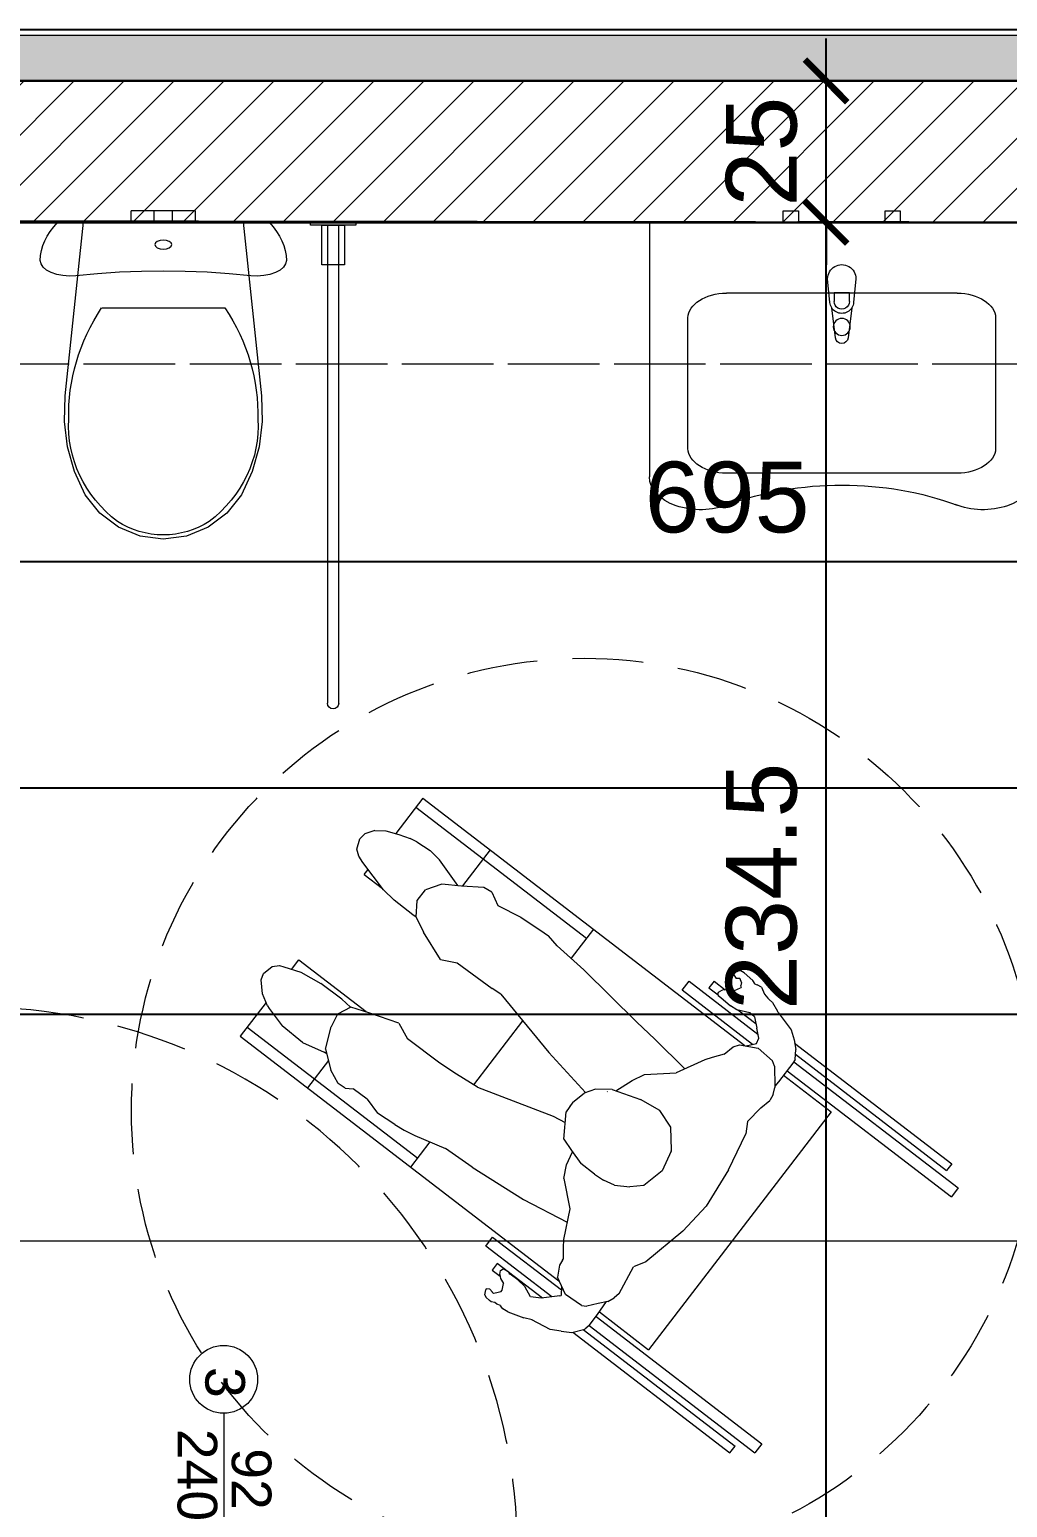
# Model space of a CAD drawing. Header units: centimetres. Extents: x 86156 to 91557, y -55119 to -48172.
# Drawn here: x 88542.9 to 88715.8, y -52309.5 to -52048.3 of the extents above; entities that cross this region are included whole.
import ezdxf

# ---------------------------------------------------------------- set-up
doc = ezdxf.new("R2010")
doc.units = ezdxf.units.CM
doc.header["$LTSCALE"] = 50
doc.header["$MEASUREMENT"] = 0
for name, pattern in [('AXES', [2, 1.25, -0.25, 0.25, -0.25]), ('CACHE', [0.375, 0.25, -0.125]), ('CACHE2', [4.7625, 3.175, -1.5875])]:
    doc.linetypes.add(name, pattern=pattern)
doc.layers.get('0').update_dxf_attribs({"color": 8})
for name, color, linetype in [('AXES', 10, 'AXES'), ('BORD', 5, 'Continuous'), ('COTE 50ème', 1, 'Continuous')]:
    doc.layers.add(name, color=color, linetype=linetype)
for name, color, linetype, lineweight in [('BANJO', 160, 'Continuous', 9), ('BETON CACHE', 4, 'CACHE', 5), ('BETON HACHURE', 253, 'Continuous', 13), ('door', 44, 'Continuous', 5), ('ISOLATION', 252, 'Continuous', 0), ('MACONNERIE COUPE', 7, 'Continuous', 30), ('MACONNERIE HACHURE', 253, 'Continuous', 13), ('WINDOWS', 21, 'Continuous', 5)]:
    doc.layers.add(name, color=color, linetype=linetype, lineweight=lineweight)
doc.layers.add('FMULT', color=150, linetype='Continuous', plot=False)
doc.styles.add('GENERATED_STYLE_1', font='arial.ttf')
doc.styles.add('RS_TXT_50', font='arial.ttf', dxfattribs={"height": 12.5})
doc.dimstyles.new('RS_50CM_LINEAIRE', dxfattribs={"dimscale": 5, "dimtxt": 12.5, "dimasz": 1.5, "dimexe": 1, "dimexo": 2.5, "dimgap": 1, "dimtad": 1, "dimdec": 1, "dimrnd": 0.5, "dimdsep": 46, "dimtxsty": 'RS_TXT_50', "dimblk1": 'ARCHTICK', "dimblk2": 'ARCHTICK', "dimsah": 1, "dimcen": 2.5, "dimdle": 1, "dimclrt": 4, "dimadec": 0, "dimazin": 2, "dimtfac": 1, "dimtdec": 1, "dimtix": 1, "dimtmove": 2, "dimatfit": 3, "dimfxl": 1, "dimtolj": 1, "dimtzin": 0, "dimarcsym": 0})

# ---------------------------------------------------------------- blocks, each defined once
blk = doc.blocks.new('A$Ccef6f35f')
at = {"layer": 'AXES', "lineweight": 5, "ltscale": 1.3}
blk.add_line((3195, -1220), (-1985, -1220), dxfattribs=at)
blk = doc.blocks.new('_ArchTick')
at = {"color": 0, "linetype": 'ByBlock', "const_width": 0.15}
blk.add_lwpolyline([(-0.5, -0.5), (0.5, 0.5)], dxfattribs=at)
blk = doc.blocks.new('*D1207')
at = {"layer": 'COTE 50ème', "color": 0, "lineweight": -2, "ltscale": 0.5, "transparency": 16777216}
for p, q in [((88318.75, -52049.87), (88318.75, -52147.37)), ((89013.75, -52049.87), (89013.75, -52147.37)), ((89018.75, -52142.37), (88313.75, -52142.37))]:
    blk.add_line(p, q, dxfattribs=at)
at = {"layer": 'Defpoints', "color": 0, "ltscale": 0.5, "transparency": 16777216}
for p in [(88318.75, -52037.37), (89013.75, -52037.37), (88318.75, -52142.37)]:
    blk.add_point(p, dxfattribs=at)
at = {"layer": 'COTE 50ème', "color": 0, "lineweight": -2, "ltscale": 0.5, "transparency": 16777216, "xscale": 7.5, "yscale": 7.5, "zscale": 7.5, "rotation": 180}
blk.add_blockref('_ArchTick', (88318.75, -52142.37), dxfattribs=at)
at = {"layer": 'COTE 50ème', "color": 0, "lineweight": -2, "ltscale": 0.5, "transparency": 16777216, "xscale": 7.5, "yscale": 7.5, "zscale": 7.5}
blk.add_blockref('_ArchTick', (89013.75, -52142.37), dxfattribs=at)
at = {"layer": 'COTE 50ème', "color": 4, "lineweight": 5, "ltscale": 0.5, "transparency": 16777216, "insert": (88666.25, -52130.99), "char_height": 12.5, "attachment_point": 5, "style": 'RS_TXT_50'}
blk.add_mtext('\\A1;695', dxfattribs=at)
blk = doc.blocks.new('*D1219')
at = {"layer": 'COTE 50ème', "color": 0, "lineweight": -2, "ltscale": 0.5, "transparency": 16777216}
for p, q in [((86948.75, -52049.87), (86948.75, -52187.37)), ((89148.75, -52049.87), (89148.75, -52187.37)), ((89153.75, -52182.37), (86943.75, -52182.37))]:
    blk.add_line(p, q, dxfattribs=at)
at = {"layer": 'Defpoints', "color": 0, "ltscale": 0.5, "transparency": 16777216}
for p in [(86948.75, -52037.37), (89148.75, -52037.37), (86948.75, -52182.37)]:
    blk.add_point(p, dxfattribs=at)
at = {"layer": 'COTE 50ème', "color": 0, "lineweight": -2, "ltscale": 0.5, "transparency": 16777216, "xscale": 7.5, "yscale": 7.5, "zscale": 7.5, "rotation": 180}
blk.add_blockref('_ArchTick', (86948.75, -52182.37), dxfattribs=at)
at = {"layer": 'COTE 50ème', "color": 0, "lineweight": -2, "ltscale": 0.5, "transparency": 16777216, "xscale": 7.5, "yscale": 7.5, "zscale": 7.5}
blk.add_blockref('_ArchTick', (89148.75, -52182.37), dxfattribs=at)
at = {"layer": 'COTE 50ème', "color": 4, "lineweight": 5, "ltscale": 0.5, "transparency": 16777216, "insert": (88048.75, -52170.99), "char_height": 12.5, "attachment_point": 5, "style": 'RS_TXT_50'}
blk.add_mtext('\\A1;2200', dxfattribs=at)
blk = doc.blocks.new('*D1221')
at = {"layer": 'COTE 50ème', "color": 0, "lineweight": -2, "ltscale": 0.5, "transparency": 16777216}
for p, q in [((86848.75, -51984.87), (86848.75, -52227.37)), ((89248.75, -51984.87), (89248.75, -52227.37)), ((89253.75, -52222.37), (86843.75, -52222.37))]:
    blk.add_line(p, q, dxfattribs=at)
at = {"layer": 'Defpoints', "color": 0, "ltscale": 0.5, "transparency": 16777216}
for p in [(86848.75, -51972.37), (89248.75, -51972.37), (86848.75, -52222.37)]:
    blk.add_point(p, dxfattribs=at)
at = {"layer": 'COTE 50ème', "color": 0, "lineweight": -2, "ltscale": 0.5, "transparency": 16777216, "xscale": 7.5, "yscale": 7.5, "zscale": 7.5, "rotation": 180}
blk.add_blockref('_ArchTick', (86848.75, -52222.37), dxfattribs=at)
at = {"layer": 'COTE 50ème', "color": 0, "lineweight": -2, "ltscale": 0.5, "transparency": 16777216, "xscale": 7.5, "yscale": 7.5, "zscale": 7.5}
blk.add_blockref('_ArchTick', (89248.75, -52222.37), dxfattribs=at)
at = {"layer": 'COTE 50ème', "color": 4, "lineweight": 5, "ltscale": 0.5, "transparency": 16777216, "insert": (88048.75, -52210.99), "char_height": 12.5, "attachment_point": 5, "style": 'RS_TXT_50'}
blk.add_mtext('\\A1;2400', dxfattribs=at)
blk = doc.blocks.new('*D1692')
at = {"layer": 'COTE 50ème', "color": 0, "lineweight": -2, "ltscale": 0.5, "transparency": 16777216}
for p, q in [((88683.74, -52322.03), (88683.74, -52077.35)), ((88698.38, -52082.35), (88678.74, -52082.35)), ((88689.29, -52317.03), (88678.74, -52317.03))]:
    blk.add_line(p, q, dxfattribs=at)
at = {"layer": 'Defpoints', "color": 0, "ltscale": 0.5, "transparency": 16777216}
for p in [(88683.74, -52082.35), (88710.88, -52082.35), (88701.79, -52317.03)]:
    blk.add_point(p, dxfattribs=at)
at = {"layer": 'COTE 50ème', "color": 0, "lineweight": -2, "ltscale": 0.5, "transparency": 16777216, "xscale": 7.5, "yscale": 7.5, "zscale": 7.5}
for p, rotation in [((88683.74, -52082.35), 90), ((88683.74, -52317.03), 270)]:
    blk.add_blockref('_ArchTick', p, dxfattribs=dict(at, rotation=rotation))
at = {"layer": 'COTE 50ème', "color": 4, "ltscale": 0.5, "transparency": 16777216, "insert": (88672.36, -52199.69), "char_height": 12.5, "attachment_point": 5, "rotation": 90, "style": 'RS_TXT_50'}
blk.add_mtext('\\A1;234.5', dxfattribs=at)
blk = doc.blocks.new('*D1693')
at = {"layer": 'COTE 50ème', "color": 0, "lineweight": -2, "ltscale": 0.5, "transparency": 16777216}
for p, q in [((88683.74, -52057.37), (88683.74, -52049.87)), ((88698.38, -52057.37), (88678.74, -52057.37)), ((88683.74, -52082.35), (88683.74, -52057.37)), ((88698.38, -52082.35), (88678.74, -52082.35)), ((88683.74, -52082.35), (88683.74, -52089.85))]:
    blk.add_line(p, q, dxfattribs=at)
at = {"layer": 'Defpoints', "color": 0, "ltscale": 0.5, "transparency": 16777216}
for p in [(88683.74, -52057.37), (88710.88, -52057.37), (88710.88, -52082.35)]:
    blk.add_point(p, dxfattribs=at)
at = {"layer": 'COTE 50ème', "color": 0, "lineweight": -2, "ltscale": 0.5, "transparency": 16777216, "xscale": 7.5, "yscale": 7.5, "zscale": 7.5}
for p, rotation in [((88683.74, -52057.37), 270), ((88683.74, -52082.35), 90)]:
    blk.add_blockref('_ArchTick', p, dxfattribs=dict(at, rotation=rotation))
at = {"layer": 'COTE 50ème', "color": 4, "ltscale": 0.5, "transparency": 16777216, "insert": (88672.36, -52069.86), "char_height": 12.5, "attachment_point": 5, "rotation": 90, "style": 'RS_TXT_50'}
blk.add_mtext('\\A1;25', dxfattribs=at)

msp = doc.modelspace()

# ---------------------------------------------------------------- hatches: boundary and pattern name
at = {"layer": 'BETON HACHURE', "ltscale": 0.5, "transparency": 33554559}
h = msp.add_hatch(color=256, dxfattribs=at)
h.dxf.hatch_style = 1
h.paths.add_polyline_path([(89857.95, -49968.55), (89601.54, -49712.14), (89017.58, -49863.16), (88999.75, -49863.16), (88314.75, -49713.17), (88293.27, -49713.16), (87031.8, -49846.89), (86857.57, -50021.45), (86757.23, -51272.48), (86839.4, -52045.38), (86669.47, -52571.17), (86746.67, -53900.72), (86983.5, -54130.12), (88279.55, -54131.55), (88279.55, -54261.56), (89504.55, -54261.56), (89504.55, -54401.56), (90492.95, -54401.56), (90492.95, -51921.06), (89857.95, -51772.6)])
h.paths.add_polyline_path([(89837.95, -51788.46), (90472.95, -51936.92), (90472.95, -54381.56), (89524.55, -54381.56), (89524.55, -54241.56), (88299.55, -54241.56), (88299.55, -54111.57), (86991.6, -54110.13), (86766.18, -53891.78), (86689.65, -52573.76), (86859.73, -52047.49), (86777.31, -51272.22), (86876.91, -50030.38), (87040.95, -49866.03), (88294.32, -49733.16), (88312.58, -49733.17), (88997.58, -49883.16), (89020.13, -49883.16), (89595.48, -49734.36), (89837.95, -49976.84)], flags=16)
at = {"layer": 'ISOLATION', "transparency": 33554687}
h = msp.add_hatch(dxfattribs=at)
h.set_pattern_fill('INSUL', color=256, scale=10, angle=45)
h.set_pattern_definition([(45, (-1058.7498, 6600.286), (-2.65165043, 2.65165043), []), (45, (-1059.6336, 6601.17), (-2.65165043, 2.65165043), [1.25, -1.25]), (45, (-1060.5175, 6602.0538), (-2.65165043, 2.65165043), [1.25, -1.25])])
h.paths.add_polyline_path([(89275, -52049.36), (88183.76, -52049.36), (88183.76, -52057.36), (89275, -52057.36)])
at = {"layer": 'MACONNERIE HACHURE'}
h = msp.add_hatch(dxfattribs=at)
h.set_pattern_fill('ANSI31', color=256, scale=50, style=0)
h.paths.add_polyline_path([(87758.76, -52955.37), (87778.76, -52955.37), (87778.76, -52947.37), (87758.76, -52947.37)])
h.paths.add_polyline_path([(88286.04, -52214.87), (88333.76, -52214.87), (88333.76, -52217.37), (88286.04, -52217.37)])
h.paths.add_polyline_path([(88508.76, -52214.87), (88511.26, -52214.87), (88511.26, -52217.37), (88508.76, -52217.37)], flags=17)
h.paths.add_polyline_path([(88732.51, -52214.87), (88735.01, -52214.87), (88735.01, -52217.37), (88732.51, -52217.37)], flags=17)
h.paths.add_polyline_path([(89529.77, -52445.36), (89529.77, -52457.35), (89443.76, -52457.37), (89443.76, -52445.36)])
h.paths.add_polyline_path([(89053.75, -52176.06), (89123.76, -52176.06), (89123.76, -52181.06), (89053.75, -52181.06)])
h.paths.add_polyline_path([(89053.75, -52241.87), (89123.76, -52241.87), (89123.76, -52246.87), (89053.75, -52246.87)])
h.paths.add_polyline_path([(89053.75, -52321.87), (89123.76, -52321.87), (89123.76, -52326.87), (89053.75, -52326.87)], flags=17)
h.paths.add_polyline_path([(88422.51, -52214.87), (88422.51, -52217.37), (88428.76, -52217.37), (88428.76, -52214.87), (88425.01, -52214.87), (88425.01, -52082.37), (88422.51, -52082.37)], flags=17)
h.paths.add_polyline_path([(88425.01, -52217.37), (88420.01, -52217.37), (88420.01, -52214.87), (88422.51, -52214.87), (88422.51, -52082.37), (88425.01, -52082.37)], flags=17)
h.paths.add_polyline_path([(88333.76, -52214.87), (88333.76, -52217.37), (88340.01, -52217.37), (88340.01, -52214.87), (88336.26, -52214.87), (88336.26, -52082.37), (88333.76, -52082.37)], flags=16)
h.paths.add_polyline_path([(88336.26, -52217.37), (88331.26, -52217.37), (88331.26, -52214.87), (88333.76, -52214.87), (88333.76, -52082.37), (88336.26, -52082.37)])
h.paths.add_polyline_path([(88821.26, -52214.87), (88821.26, -52217.37), (88815.01, -52217.37), (88815.01, -52214.87), (88818.76, -52214.87), (88818.76, -52082.37), (88821.26, -52082.37)], flags=17)
h.paths.add_polyline_path([(88818.76, -52217.37), (88823.76, -52217.37), (88823.76, -52214.87), (88821.26, -52214.87), (88821.26, -52082.37), (88818.76, -52082.37)], flags=17)
h.paths.add_polyline_path([(88910.01, -52214.87), (88910.01, -52217.37), (88903.76, -52217.37), (88903.76, -52214.87), (88907.51, -52214.87), (88907.51, -52082.37), (88910.01, -52082.37)], flags=17)
h.paths.add_polyline_path([(88998.76, -52214.87), (88998.76, -52217.37), (88992.51, -52217.37), (88992.51, -52214.87), (88996.26, -52214.87), (88996.26, -52082.37), (88998.76, -52082.37)], flags=17)
h.paths.add_polyline_path([(88907.51, -52217.37), (88912.51, -52217.37), (88912.51, -52214.87), (88910.01, -52214.87), (88910.01, -52082.37), (88907.51, -52082.37)], flags=17)
h.paths.add_polyline_path([(88017.09, -52412.37), (87993.76, -52412.37), (87993.76, -52392.37), (88017.09, -52392.37)])
h.paths.add_polyline_path([(88183.76, -52412.37), (88143.76, -52412.37), (88143.76, -52392.37), (88183.76, -52392.37)])
h.paths.add_polyline_path([(87802.09, -52412.37), (87778.76, -52412.37), (87778.76, -52392.37), (87802.09, -52392.37)])
h.paths.add_polyline_path([(87968.76, -52412.37), (87928.76, -52412.37), (87928.76, -52392.37), (87968.76, -52392.37)])
h.paths.add_polyline_path([(87758.76, -52562.37), (87778.76, -52562.37), (87778.76, -52412.37), (87758.76, -52412.37)])
h.paths.add_polyline_path([(87758.76, -52797.37), (87778.76, -52797.37), (87778.76, -52742.37), (87758.76, -52742.37)])
h.paths.add_polyline_path([(87758.76, -53222.37), (87778.76, -53222.37), (87778.76, -53135.37), (87758.76, -53135.37)])
h.paths.add_polyline_path([(87778.76, -53342.49), (88183.76, -53342.49), (88183.76, -53323.37), (87778.76, -53323.37)])
h.paths.add_polyline_path([(88183.76, -53323.37), (88203.76, -53323.37), (88203.76, -52847.37), (88183.76, -52847.37)])
h.paths.add_polyline_path([(88298.76, -52797.37), (88318.76, -52797.37), (88318.76, -52742.37), (88298.76, -52742.37)])
h.paths.add_polyline_path([(88203.76, -52412.37), (88203.76, -52439.04), (88261.26, -52439.04), (88261.26, -52404.04), (88203.76, -52404.04), (88203.76, -52394.04), (88271.26, -52394.04), (88271.26, -52439.04), (88511.26, -52439.04), (88511.26, -52429.04), (88523.26, -52429.04), (88523.26, -52459.04), (88318.76, -52459.04), (88318.76, -52562.37), (88298.76, -52562.37), (88298.76, -52459.04), (88183.76, -52459.04), (88183.76, -52412.37)])
h.paths.add_polyline_path([(88333.76, -52057.37), (88333.76, -52082.37), (88511.26, -52082.37), (88511.26, -52338.82), (88523.26, -52338.82), (88523.26, -52328.82), (88531.26, -52328.82), (88531.26, -52316.82), (88523.26, -52316.82), (88523.58, -52082.16), (88720.51, -52082.37), (88720.51, -52317.04), (88631.26, -52317.04), (88631.26, -52329.04), (88720.51, -52329.04), (88720.51, -52347.05), (88732.51, -52347.05), (88732.51, -52082.37), (88998.76, -52082.37), (88998.76, -52057.37)])
h.paths.add_polyline_path([(89123.76, -52321.87), (89093.76, -52321.87), (89093.76, -52439.04), (88732.51, -52439.04), (88732.51, -52429.04), (88720.51, -52429.04), (88720.51, -52459.04), (89123.76, -52459.04), (89123.76, -52439.04), (89098.76, -52439.04), (89098.76, -52421.87), (89123.76, -52421.87), (89123.76, -52416.87), (89098.76, -52416.87), (89098.76, -52381.87), (89123.76, -52381.87), (89123.76, -52361.87), (89098.76, -52361.87), (89098.76, -52326.87), (89123.76, -52326.87)])
h.paths.add_polyline_path([(89418.76, -52612.37), (89258.76, -52612.37), (89258.76, -52632.37), (89443.76, -52632.37), (89443.76, -52562.37), (89418.76, -52562.37)])
h.paths.add_polyline_path([(89148.76, -52573.37), (89148.76, -52612.37), (89158.76, -52612.37), (89158.76, -52632.37), (89123.76, -52632.37), (89123.76, -52573.37)])
h.paths.add_polyline_path([(89033.76, -52540.37), (89033.76, -52797.37), (89053.76, -52797.37), (89053.76, -52552.37), (89123.76, -52552.37), (89123.76, -52540.37)])
h.paths.add_polyline_path([(89753.76, -53120.37), (89650.76, -53120.37), (89650.76, -53132.37), (90131.82, -53132.37), (90131.82, -53112.37), (89773.76, -53112.37), (89773.76, -52714.37), (89753.76, -52714.37), (89753.76, -52797.37), (89650.76, -52797.37), (89650.76, -52807.37), (89753.76, -52807.37)])
h.paths.add_polyline_path([(89558.76, -53132.37), (89548.76, -53132.37), (89548.76, -53120.37), (89558.76, -53120.37)])
h.paths.add_polyline_path([(89548.76, -52807.37), (89558.76, -52807.37), (89558.76, -52797.37), (89548.76, -52797.37)])
h.paths.add_polyline_path([(89513.76, -52777.38), (89533.76, -52777.38), (89533.76, -52797.37), (89513.76, -52797.37)])
h.paths.add_polyline_path([(89621.76, -52365.37), (89633.76, -52365.37), (89633.76, -52292.38), (89621.76, -52292.38)], flags=17)
h.paths.add_polyline_path([(89444.26, -52540.37), (89444.26, -52552.37), (89513.76, -52552.37), (89513.76, -52687.37), (89533.76, -52687.37), (89533.76, -52552.37), (89633.76, -52552.37), (89633.76, -52435.37), (89621.76, -52435.37), (89621.76, -52445.36), (89611.76, -52445.36), (89611.76, -52457.36), (89621.76, -52457.36), (89621.76, -52540.37)])
h.paths.add_polyline_path([(90013.76, -52057.37), (90013.76, -52082.37), (89943.76, -52082.37), (89943.76, -52312.37), (89773.76, -52312.37), (89773.76, -52622.37), (89753.76, -52622.37), (89753.76, -52292.37), (89923.76, -52292.37), (89923.76, -52082.37), (89568.76, -52082.37), (89568.76, -52057.37)])
h.paths.add_polyline_path([(90233.76, -52424.26), (90233.76, -52502.37), (90358.76, -52502.37), (90358.76, -52567.37), (90383.76, -52567.37), (90383.76, -52477.37), (90258.76, -52477.37), (90258.76, -52424.26)])
h.paths.add_polyline_path([(90233.76, -53062.37), (90233.81, -53112.37), (90223.82, -53112.37), (90223.82, -53132.37), (90233.83, -53132.37), (90233.87, -53182.37), (90258.76, -53182.37), (90258.76, -53132.37), (90383.76, -53132.37), (90383.76, -53112.37), (90258.76, -53112.37), (90258.76, -53062.37)])
h.paths.add_polyline_path([(89103.59, -52902.37), (89053.76, -52902.37), (89053.76, -52942.37), (89103.59, -52942.37)])
h.paths.add_polyline_path([(89263.76, -52902.37), (89223.76, -52902.37), (89223.76, -52942.37), (89263.76, -52942.37)])
h.paths.add_polyline_path([(88553.76, -54162.37), (88653.76, -54162.37), (88653.76, -54187.37), (88553.76, -54187.37)])
h.paths.add_polyline_path([(88333.76, -54052.37), (88308.76, -54052.37), (88308.76, -54072.37), (88333.76, -54072.37)])
h.paths.add_polyline_path([(88208.76, -53742.37), (88208.76, -53677.37), (88183.76, -53677.37), (88183.76, -53767.37), (88308.76, -53767.37), (88308.76, -53782.37), (88333.76, -53782.37), (88333.76, -53742.37)])
h.paths.add_polyline_path([(89028.76, -53932.37), (89028.76, -54072.37), (89053.76, -54072.37), (89053.76, -53957.37), (89071.26, -53957.37), (89071.26, -53932.37)])
h.paths.add_polyline_path([(88333.76, -54122.37), (88333.76, -54162.37), (88373.76, -54162.37), (88373.76, -54187.37), (88308.76, -54187.37), (88308.76, -54122.37)])
h.paths.add_polyline_path([(88893.76, -54162.37), (88833.76, -54162.37), (88833.76, -54187.37), (88918.76, -54187.37), (88918.76, -54122.37), (88918.76, -54122.37), (88903.76, -54122.37), (88903.76, -54072.37), (88893.76, -54072.37)])
h.paths.add_polyline_path([(88208.76, -53447.37), (88183.76, -53447.37), (88183.76, -53497.37), (88208.76, -53497.37)])
h.paths.add_polyline_path([(89463.92, -52902.37), (89513.76, -52902.37), (89513.76, -52942.37), (89463.92, -52942.37)])
h.paths.add_polyline_path([(89303.76, -52902.37), (89343.76, -52902.37), (89343.76, -52942.37), (89303.76, -52942.37)])
h.paths.add_polyline_path([(90013.76, -54162.37), (89913.76, -54162.37), (89913.76, -54187.37), (90013.76, -54187.37)])
h.paths.add_polyline_path([(90233.76, -54052.37), (90258.76, -54052.37), (90258.76, -54072.37), (90233.76, -54072.37)])
h.paths.add_polyline_path([(89251.26, -53932.37), (89251.26, -53957.37), (89268.76, -53957.37), (89268.76, -54122.37), (89298.76, -54122.37), (89298.76, -53957.37), (89316.37, -53957.37), (89316.37, -53932.37)])
h.paths.add_polyline_path([(90358.76, -53742.37), (90358.76, -53677.37), (90383.76, -53677.37), (90383.76, -53767.37), (90258.76, -53767.37), (90258.76, -53782.37), (90233.76, -53782.37), (90233.76, -53742.37)])
h.paths.add_polyline_path([(89538.76, -53932.37), (89538.76, -54072.37), (89513.76, -54072.37), (89513.76, -53957.37), (89496.26, -53957.37), (89496.26, -53932.37)])
h.paths.add_polyline_path([(90233.76, -54122.37), (90233.76, -54162.37), (90193.76, -54162.37), (90193.76, -54187.37), (90258.76, -54187.37), (90258.76, -54122.37)])
h.paths.add_polyline_path([(89673.76, -54162.37), (89733.76, -54162.37), (89733.76, -54187.37), (89648.76, -54187.37), (89648.76, -54122.37), (89648.76, -54122.37), (89663.76, -54122.37), (89663.76, -54072.37), (89673.76, -54072.37)])
h.paths.add_polyline_path([(90358.76, -52797.37), (90383.76, -52797.37), (90383.76, -52747.37), (90358.76, -52747.37)])
h.paths.add_polyline_path([(90358.76, -53447.37), (90383.76, -53447.37), (90383.76, -53497.37), (90358.76, -53497.37)])
h.paths.add_polyline_path([(90233.76, -52847.37), (90258.76, -52847.37), (90258.76, -52902.26), (90233.76, -52902.26)])
h.paths.add_polyline_path([(90233.76, -53397.37), (90258.76, -53397.37), (90258.76, -53342.49), (90233.76, -53342.49)])
h.paths.add_polyline_path([(90193.76, -52082.36), (90233.76, -52082.36), (90233.76, -52057.36), (90193.76, -52057.36)])
h.paths.add_polyline_path([(90233.76, -52154.25), (90258.76, -52154.25), (90258.76, -52107.36), (90233.76, -52107.36)])
h.paths.add_polyline_path([(89298.76, -52082.36), (89148.76, -52082.36), (89148.76, -52057.36), (89298.76, -52057.36)])
h.paths.add_polyline_path([(89418.76, -52082.36), (89398.76, -52082.36), (89398.76, -52057.36), (89418.76, -52057.36)])
at = {"layer": 'WINDOWS'}
h = msp.add_hatch(color=140, dxfattribs=at)
h.dxf.hatch_style = 1
h.paths.add_polyline_path([(89018.83, -49872.96), (88998.69, -49872.96), (88313.69, -49722.97), (88293.78, -49722.96), (87036.29, -49856.27), (86867.05, -50025.82), (86767.07, -51272.35), (86849.36, -52046.42), (86679.36, -52572.44), (86756.23, -53896.34), (86987.47, -54120.32), (88289.35, -54121.76), (88289.35, -54251.76), (89514.35, -54251.76), (89514.35, -54391.76), (90483.15, -54391.76), (90483.15, -51928.83), (89848.15, -51780.37), (89848.15, -49972.61), (89598.57, -49723.03)])
h.paths.add_polyline_path([(89597.96, -49725.25), (89846.15, -49973.44), (89846.15, -51781.96), (90481.15, -51930.42), (90481.15, -54389.76), (89516.35, -54389.76), (89516.35, -54249.76), (88291.35, -54249.76), (88291.35, -54119.77), (86988.28, -54118.32), (86758.18, -53895.45), (86681.38, -52572.7), (86851.4, -52046.63), (86769.08, -51272.33), (86868.98, -50026.72), (87037.2, -49858.18), (88293.89, -49724.96), (88313.47, -49724.97), (88998.47, -49874.96), (89019.08, -49874.96)], flags=16)

# ---------------------------------------------------------------- linework, layer by layer
at = {"layer": 'BANJO'}
for p, q in [((88547.21, -52083.14), (88547.92, -52082.35)), ((88547.92, -52082.35), (88585.27, -52082.35)), ((88549.26, -52113.01), (88552.49, -52082.35)), ((88552.49, -52082.35), (88580.69, -52082.35)), ((88562.56, -52080.35), (88560.89, -52080.35)), ((88560.89, -52082.35), (88560.89, -52080.35)), ((88562.56, -52082.35), (88560.89, -52082.35)), ((88564.99, -52080.35), (88562.56, -52080.35)), ((88564.99, -52082.35), (88562.56, -52082.35)), ((88565.46, -52080.35), (88564.99, -52080.35)), ((88564.99, -52082.35), (88564.99, -52080.35)), ((88565.46, -52082.35), (88564.99, -52082.35)), ((88566.59, -52080.35), (88565.46, -52080.35)), ((88566.59, -52082.35), (88565.46, -52082.35)), ((88567.72, -52080.35), (88566.59, -52080.35)), ((88567.72, -52082.35), (88566.59, -52082.35)), ((88568.19, -52080.35), (88567.72, -52080.35)), ((88568.19, -52082.35), (88567.72, -52082.35)), ((88568.19, -52082.35), (88568.19, -52080.35)), ((88570.62, -52080.35), (88568.19, -52080.35)), ((88570.62, -52082.35), (88568.19, -52082.35)), ((88572.29, -52080.35), (88570.62, -52080.35)), ((88572.29, -52082.35), (88570.62, -52082.35)), ((88572.29, -52082.35), (88572.29, -52080.35)), ((88580.69, -52082.35), (88583.93, -52113.01)), ((88585.27, -52082.35), (88585.98, -52083.14)), ((88592.59, -52082.85), (88592.59, -52082.35)), ((88592.59, -52082.35), (88600.59, -52082.35)), ((88600.59, -52082.35), (88600.59, -52082.85)), ((88720.51, -52082.35), (88652.51, -52082.35)), ((88652.51, -52082.35), (88652.51, -52127.34)), ((88676.16, -52082.34), (88676.16, -52080.34)), ((88676.16, -52080.34), (88678.86, -52080.34)), ((88678.86, -52082.34), (88676.16, -52082.34)), ((88678.86, -52080.34), (88678.86, -52082.34)), ((88694.16, -52082.34), (88694.16, -52080.34)), ((88694.16, -52080.34), (88696.86, -52080.34)), ((88696.86, -52082.34), (88694.16, -52082.34)), ((88696.86, -52080.34), (88696.86, -52082.34)), ((88545.62, -52085.63), (88546.06, -52084.78)), ((88546.06, -52084.78), (88546.58, -52083.95)), ((88546.58, -52083.95), (88547.21, -52083.14)), ((88585.98, -52083.14), (88586.6, -52083.95)), ((88586.6, -52083.95), (88587.13, -52084.78)), ((88587.13, -52084.78), (88587.56, -52085.63)), ((88600.59, -52082.85), (88592.59, -52082.85)), ((88594.59, -52089.85), (88594.59, -52082.85)), ((88594.59, -52082.85), (88598.59, -52082.85)), ((88597.59, -52082.85), (88595.59, -52082.85)), ((88595.59, -52082.85), (88595.59, -52167.35)), ((88597.59, -52167.35), (88597.59, -52082.85)), ((88598.59, -52082.85), (88598.59, -52089.85)), ((88544.89, -52088.22), (88545.04, -52087.35)), ((88545.04, -52087.35), (88545.28, -52086.48)), ((88545.28, -52086.48), (88545.62, -52085.63)), ((88587.56, -52085.63), (88587.9, -52086.48)), ((88587.9, -52086.48), (88588.15, -52087.35)), ((88588.15, -52087.35), (88588.29, -52088.22)), ((88544.84, -52089.09), (88544.89, -52088.22)), ((88544.97, -52089.7), (88544.84, -52089.09)), ((88545.35, -52090.28), (88544.97, -52089.7)), ((88545.96, -52090.79), (88545.35, -52090.28)), ((88587.84, -52090.28), (88587.23, -52090.79)), ((88588.21, -52089.7), (88587.84, -52090.28)), ((88588.34, -52089.09), (88588.21, -52089.7)), ((88588.29, -52088.22), (88588.34, -52089.09)), ((88598.59, -52089.85), (88594.59, -52089.85)), ((88546.77, -52091.23), (88545.96, -52090.79)), ((88547.75, -52091.56), (88546.77, -52091.23)), ((88548.84, -52091.77), (88547.75, -52091.56)), ((88549.99, -52091.85), (88548.84, -52091.77)), ((88551.14, -52091.8), (88549.99, -52091.85)), ((88554.97, -52091.44), (88551.14, -52091.8)), ((88558.83, -52091.19), (88554.97, -52091.44)), ((88562.71, -52091.03), (88558.83, -52091.19)), ((88566.59, -52090.98), (88562.71, -52091.03)), ((88570.48, -52091.03), (88566.59, -52090.98)), ((88574.36, -52091.19), (88570.48, -52091.03)), ((88578.21, -52091.44), (88574.36, -52091.19)), ((88582.04, -52091.8), (88578.21, -52091.44)), ((88583.2, -52091.85), (88582.04, -52091.8)), ((88584.35, -52091.77), (88583.2, -52091.85)), ((88585.44, -52091.56), (88584.35, -52091.77)), ((88586.41, -52091.23), (88585.44, -52091.56)), ((88587.23, -52090.79), (88586.41, -52091.23)), ((88684.41, -52096.53), (88684.01, -52092.34)), ((88689.01, -52092.34), (88688.61, -52096.53)), ((88706.91, -52094.85), (88666.11, -52094.85)), ((88685.15, -52094.83), (88685.15, -52096.32)), ((88687.87, -52094.83), (88685.15, -52094.83)), ((88687.87, -52096.32), (88687.87, -52094.83)), ((88555.7, -52097.49), (88566.59, -52097.49)), ((88566.59, -52097.49), (88577.49, -52097.49)), ((88685.4, -52102.78), (88684.73, -52097.48)), ((88688.28, -52097.48), (88687.62, -52102.78)), ((88659.31, -52122.34), (88659.31, -52099.22)), ((88713.71, -52099.22), (88713.71, -52122.34)), ((88549.1, -52117.53), (88549.26, -52113.01)), ((88583.93, -52113.01), (88584.08, -52117.53)), ((88549.65, -52122.03), (88549.1, -52117.53)), ((88584.08, -52117.53), (88583.53, -52122.03)), ((88550.89, -52126.38), (88549.65, -52122.03)), ((88583.53, -52122.03), (88582.29, -52126.38)), ((88552.79, -52130.49), (88550.89, -52126.38)), ((88582.29, -52126.38), (88580.39, -52130.49)), ((88706.91, -52126.71), (88666.11, -52126.71)), ((88555.35, -52133.74), (88552.79, -52130.49)), ((88580.39, -52130.49), (88577.83, -52133.74)), ((88558.66, -52136.24), (88555.35, -52133.74)), ((88577.83, -52133.74), (88574.53, -52136.24)), ((88562.49, -52137.81), (88558.66, -52136.24)), ((88574.53, -52136.24), (88570.7, -52137.81)), ((88566.59, -52138.35), (88562.49, -52137.81)), ((88570.7, -52137.81), (88566.59, -52138.35)), ((88612.47, -52184.13), (88607.68, -52190.36)), ((88612.47, -52184.13), (88669.35, -52227.8)), ((88611.25, -52185.71), (88641.39, -52208.85)), ((88600.78, -52193.14), (88601.32, -52191.3)), ((88602.19, -52190.4), (88601.32, -52191.3)), ((88603.95, -52189.84), (88602.19, -52190.4)), ((88603.95, -52189.84), (88605.95, -52189.89)), ((88605.95, -52189.89), (88608.23, -52190.56)), ((88608.23, -52190.56), (88610.22, -52191.23)), ((88611.39, -52191.81), (88610.22, -52191.23)), ((88611.39, -52191.81), (88613.78, -52193.34)), ((88601.14, -52194.37), (88600.78, -52193.14)), ((88601.85, -52195.48), (88601.14, -52194.37)), ((88613.78, -52193.34), (88615.42, -52195.01)), ((88624.37, -52193.26), (88619.49, -52199.61)), ((88605.51, -52200.31), (88601.85, -52195.48)), ((88602.12, -52197.61), (88602.8, -52196.73)), ((88602.12, -52197.61), (88605.35, -52200.09)), ((88618.62, -52199.52), (88615.42, -52195.01)), ((88615.81, -52199.33), (88612.96, -52200.31)), ((88619.27, -52199.65), (88615.81, -52199.33)), ((88618.62, -52199.52), (88618.61, -52199.51)), ((88618.62, -52199.52), (88618.7, -52199.6)), ((88623.24, -52199.89), (88619.27, -52199.65)), ((88624.68, -52200.74), (88623.24, -52199.89)), ((88605.51, -52200.31), (88607.39, -52202.11)), ((88610.71, -52204.74), (88607.39, -52202.11)), ((88611.29, -52205.13), (88611.48, -52202.18)), ((88611.48, -52202.18), (88612.96, -52200.31)), ((88624.68, -52200.74), (88625.7, -52203.09)), ((88611.3, -52205.15), (88610.71, -52204.74)), ((88611.29, -52205.13), (88612.59, -52207.81)), ((88625.7, -52203.09), (88629.8, -52205.13)), ((88629.8, -52205.13), (88633.91, -52207.89)), ((88615.56, -52212.61), (88612.59, -52207.81)), ((88633.91, -52207.89), (88634.67, -52208.42)), ((88642.61, -52207.27), (88638.66, -52212.41)), ((88636.18, -52210.18), (88634.67, -52208.42)), ((88640.89, -52214.43), (88636.18, -52210.18)), ((88589.25, -52214.37), (88590.55, -52212.68)), ((88590.55, -52212.68), (88602.44, -52221.82)), ((88615.56, -52212.61), (88618.54, -52213.22)), ((88618.54, -52213.22), (88624.74, -52217.77)), ((88583.87, -52216.23), (88584.31, -52215.08)), ((88584.31, -52215.08), (88585.81, -52213.84)), ((88585.81, -52213.84), (88587.1, -52213.68)), ((88587.1, -52213.68), (88587.91, -52213.94)), ((88587.91, -52213.94), (88590.87, -52214.89)), ((88590.87, -52214.89), (88594.41, -52216.87)), ((88640.89, -52214.43), (88650.3, -52223.67)), ((88667.48, -52214.98), (88667.31, -52215.16)), ((88667.31, -52215.16), (88667.84, -52215.99)), ((88667.48, -52214.98), (88668.28, -52214.62)), ((88668.66, -52214.65), (88668.28, -52214.62)), ((88669.28, -52214.98), (88668.66, -52214.65)), ((88669.28, -52214.98), (88670.79, -52216.35)), ((88584.14, -52218.71), (88583.87, -52216.23)), ((88598.16, -52219.62), (88594.41, -52216.87)), ((88626.23, -52218.73), (88624.74, -52217.77)), ((88658.29, -52218.04), (88659.51, -52216.46)), ((88670.76, -52227.62), (88658.29, -52218.04)), ((88659.51, -52216.46), (88671.7, -52225.81)), ((88663.93, -52216.45), (88663.01, -52217.64)), ((88663.01, -52217.64), (88664.65, -52218.89)), ((88663.93, -52216.45), (88665.89, -52217.96)), ((88664.6, -52218.8), (88664.73, -52218.42)), ((88664.73, -52218.42), (88665.15, -52218.18)), ((88665.75, -52217.94), (88665.15, -52218.18)), ((88665.75, -52217.94), (88667.54, -52218.11)), ((88667.54, -52218.11), (88668.61, -52217.65)), ((88668.49, -52215.96), (88667.84, -52215.99)), ((88668.54, -52216.04), (88668.49, -52215.96)), ((88668.76, -52216.67), (88668.54, -52216.04)), ((88668.74, -52217.45), (88668.61, -52217.65)), ((88668.76, -52216.67), (88668.66, -52217.24)), ((88668.74, -52217.45), (88668.66, -52217.24)), ((88671.22, -52216.98), (88670.79, -52216.35)), ((88671.22, -52216.98), (88671.57, -52217.09)), ((88672.32, -52217.54), (88671.57, -52217.09)), ((88672.32, -52217.54), (88672.86, -52218.76)), ((88584.75, -52220.23), (88580.19, -52226.17)), ((88584.99, -52220.83), (88584.14, -52218.71)), ((88584.99, -52220.83), (88585.29, -52221.27)), ((88585.06, -52220.93), (88585.05, -52220.91)), ((88599.75, -52221.02), (88597.4, -52222.31)), ((88599.69, -52221.05), (88598.16, -52219.62)), ((88603.12, -52222.08), (88599.75, -52221.02)), ((88626.23, -52218.73), (88634.74, -52229.08)), ((88664.6, -52218.8), (88664.69, -52218.97)), ((88664.69, -52218.97), (88665.11, -52219.33)), ((88665.11, -52219.33), (88666.83, -52220.8)), ((88667.94, -52221.52), (88666.83, -52220.8)), ((88672.86, -52218.76), (88673.47, -52219.43)), ((88673.68, -52219.71), (88673.47, -52219.43)), ((88674.26, -52220.2), (88673.68, -52219.71)), ((88674.26, -52220.2), (88675.16, -52221.76)), ((88585.29, -52221.27), (88587.58, -52224.34)), ((88597.4, -52222.31), (88596.23, -52224.52)), ((88602.44, -52221.82), (88602.41, -52221.86)), ((88608.24, -52223.87), (88603.12, -52222.08)), ((88621.49, -52234.77), (88630.15, -52223.49)), ((88650.3, -52223.67), (88653.46, -52226.72)), ((88670.27, -52222.06), (88667.94, -52221.52)), ((88671.32, -52224.02), (88668.13, -52221.56)), ((88671.07, -52222.73), (88670.27, -52222.06)), ((88671.07, -52222.73), (88671.48, -52224.77)), ((88675.26, -52221.99), (88675.16, -52221.76)), ((88675.26, -52221.99), (88677.58, -52225.07)), ((88580.19, -52226.17), (88636.52, -52269.41)), ((88581.41, -52224.58), (88611.55, -52247.72)), ((88591.19, -52227.27), (88587.58, -52224.34)), ((88595.28, -52228.44), (88596.23, -52224.52)), ((88608.24, -52223.87), (88609.75, -52226.67)), ((88671.84, -52226.5), (88671.48, -52224.77)), ((88677.58, -52225.07), (88678.08, -52226.8)), ((88591.19, -52227.27), (88595.03, -52229.01)), ((88595.28, -52228.44), (88596.21, -52232.16)), ((88615.46, -52230.93), (88609.75, -52226.67)), ((88658.77, -52231.96), (88653.46, -52226.72)), ((88665.74, -52229.38), (88667.31, -52228.08)), ((88667.31, -52228.08), (88668.43, -52227.68)), ((88668.43, -52227.68), (88671.74, -52228.27)), ((88669.61, -52227.89), (88671.42, -52227.47)), ((88671.42, -52227.47), (88671.84, -52226.5)), ((88671.74, -52228.27), (88674.27, -52230.54)), ((88678.08, -52226.8), (88678.37, -52228.5)), ((88678.18, -52227.39), (88705.97, -52248.72)), ((88678.27, -52230.27), (88678.37, -52228.5)), ((88595.79, -52230.48), (88592.09, -52235.3)), ((88595.49, -52229.28), (88595.03, -52229.01)), ((88618.42, -52232.9), (88615.46, -52230.93)), ((88634.74, -52229.08), (88641.22, -52236.15)), ((88662.31, -52230.35), (88657.22, -52232.67)), ((88663.63, -52229.97), (88662.31, -52230.35)), ((88665.74, -52229.38), (88663.63, -52229.97)), ((88674.65, -52231.46), (88674.27, -52230.54)), ((88674.65, -52231.46), (88674.68, -52235.02)), ((88677.88, -52230.96), (88675.31, -52234.26)), ((88678.27, -52230.27), (88677.88, -52230.96)), ((88678.04, -52230.68), (88707.1, -52252.99)), ((88678.32, -52229.38), (88705.05, -52249.91)), ((88597.52, -52234.53), (88596.21, -52232.16)), ((88622.15, -52235.17), (88618.42, -52232.9)), ((88646.58, -52235.82), (88649.45, -52234)), ((88649.45, -52234), (88651.66, -52232.97)), ((88651.66, -52232.97), (88657.22, -52232.67)), ((88676.23, -52233.08), (88684.65, -52239.54)), ((88676.85, -52232.29), (88705.88, -52254.58)), ((88598.76, -52235.39), (88597.52, -52234.53)), ((88598.76, -52235.39), (88600.16, -52235.47)), ((88602.6, -52237.32), (88600.16, -52235.47)), ((88622.15, -52235.17), (88635.48, -52240.31)), ((88639, -52237.83), (88640.97, -52236.24)), ((88643.01, -52235.51), (88640.97, -52236.24)), ((88645.91, -52235.58), (88643.01, -52235.51)), ((88645.03, -52235.95), (88645.12, -52235.98)), ((88645.91, -52235.58), (88650.93, -52237.36)), ((88674.39, -52236.46), (88673.81, -52237.54)), ((88674.39, -52236.46), (88674.69, -52235.24)), ((88675.31, -52234.26), (88674.68, -52235.02)), ((88674.68, -52235.02), (88674.69, -52235.24)), ((88602.6, -52237.32), (88604.46, -52239.76)), ((88639, -52237.83), (88637.79, -52239.57)), ((88638.59, -52238.42), (88638.56, -52238.34)), ((88654.36, -52239.32), (88650.93, -52237.36)), ((88656.3, -52242.27), (88654.36, -52239.32)), ((88669.85, -52241.26), (88672.22, -52238.85)), ((88672.22, -52238.85), (88673.81, -52237.54)), ((88607.53, -52241.8), (88604.46, -52239.76)), ((88607.53, -52241.8), (88609.15, -52242.79)), ((88635.48, -52240.31), (88637.64, -52241.44)), ((88637.41, -52244.36), (88637.79, -52239.57)), ((88684.65, -52239.54), (88652.37, -52281.58)), ((88669.85, -52241.26), (88669.54, -52243.44)), ((88609.15, -52242.79), (88611.03, -52243.74)), ((88611.03, -52243.74), (88616.48, -52246)), ((88637.41, -52244.36), (88638.75, -52246.37)), ((88656.41, -52246.3), (88656.3, -52242.27)), ((88666.48, -52249.8), (88669.54, -52243.44)), ((88610.34, -52249.31), (88613.74, -52244.87)), ((88621.16, -52249.35), (88616.48, -52246)), ((88637.83, -52248.91), (88638.93, -52246.63)), ((88638.75, -52246.37), (88640.39, -52248.66)), ((88656.34, -52246.52), (88654.75, -52249.94)), ((88656.34, -52246.52), (88656.41, -52246.3)), ((88621.16, -52249.35), (88630.24, -52255.04)), ((88637.36, -52251.31), (88637.83, -52248.91)), ((88642.78, -52250.56), (88640.39, -52248.66)), ((88666.48, -52249.8), (88662.52, -52256.19)), ((88705.97, -52248.72), (88705.05, -52249.91)), ((88637.36, -52251.31), (88638.46, -52256.69)), ((88642.78, -52250.56), (88644.37, -52251.61)), ((88646.34, -52252.48), (88644.37, -52251.61)), ((88654.75, -52249.94), (88651.5, -52252.55)), ((88630.24, -52255.04), (88637.97, -52259.02)), ((88646.34, -52252.48), (88649.05, -52252.78)), ((88651.5, -52252.55), (88649.05, -52252.78)), ((88707.1, -52252.99), (88705.88, -52254.58)), ((88638.46, -52256.69), (88637.31, -52262.12)), ((88662.52, -52256.19), (88658.43, -52260.61)), ((88623.58, -52263.26), (88624.8, -52261.67)), ((88624.8, -52261.67), (88636.95, -52271)), ((88637.31, -52262.12), (88637.25, -52263.51)), ((88658.43, -52260.61), (88651.87, -52266.07)), ((88635.29, -52272.25), (88623.58, -52263.26)), ((88637.25, -52263.51), (88637.29, -52265.58)), ((88625.62, -52266.34), (88624.71, -52267.53)), ((88624.71, -52267.53), (88626.11, -52268.6)), ((88633.59, -52272.45), (88625.62, -52266.34)), ((88626.05, -52268.27), (88626.21, -52267.59)), ((88626.21, -52267.59), (88626.65, -52267.28)), ((88627.65, -52267.9), (88626.65, -52267.28)), ((88627.71, -52268.11), (88627.65, -52267.9)), ((88627.71, -52268.11), (88627.88, -52268.23)), ((88636.59, -52266.66), (88636.29, -52268.78)), ((88637.15, -52265.73), (88636.59, -52266.66)), ((88637.15, -52265.73), (88637.29, -52265.58)), ((88647.17, -52271.62), (88649.67, -52266.95)), ((88651.87, -52266.07), (88649.67, -52266.95)), ((88626.05, -52268.27), (88626.17, -52268.97)), ((88626.17, -52268.97), (88626.71, -52269.9)), ((88626.47, -52271.07), (88626.71, -52269.9)), ((88629.23, -52269.24), (88627.88, -52268.23)), ((88630.49, -52270.42), (88629.23, -52269.24)), ((88629.54, -52269.53), (88629.73, -52269.68)), ((88631.5, -52272.23), (88630.49, -52270.42)), ((88637.67, -52271.85), (88636.29, -52268.78)), ((88636.98, -52270.32), (88636.9, -52271.97)), ((88623.44, -52271.87), (88623.59, -52271.01)), ((88623.44, -52271.87), (88623.59, -52272.3)), ((88623.68, -52270.83), (88623.59, -52271.01)), ((88623.59, -52272.3), (88624.26, -52272.9)), ((88624.33, -52270.89), (88623.68, -52270.83)), ((88624.53, -52273.14), (88624.26, -52272.9)), ((88624.8, -52271.41), (88624.33, -52270.89)), ((88625.17, -52273.25), (88624.53, -52273.14)), ((88624.83, -52271.57), (88624.8, -52271.41)), ((88624.89, -52271.58), (88624.83, -52271.57)), ((88624.89, -52271.58), (88624.95, -52271.64)), ((88625.52, -52271.51), (88624.95, -52271.64)), ((88625.52, -52273.54), (88625.17, -52273.25)), ((88626.25, -52271.34), (88625.52, -52271.51)), ((88626.25, -52271.34), (88626.26, -52271.34)), ((88626.26, -52271.34), (88626.47, -52271.07)), ((88631.51, -52272.23), (88631.5, -52272.23)), ((88633.36, -52272.48), (88631.51, -52272.23)), ((88636.7, -52272.08), (88633.36, -52272.48)), ((88636.7, -52272.08), (88636.9, -52271.97)), ((88640.49, -52273.75), (88637.67, -52271.85)), ((88643.35, -52275.36), (88644.95, -52273.08)), ((88645.14, -52273.03), (88643.46, -52273.43)), ((88645.14, -52273.03), (88646.26, -52272.44)), ((88647.17, -52271.62), (88646.26, -52272.44)), ((88626.19, -52273.79), (88625.52, -52273.54)), ((88626.19, -52273.79), (88626.19, -52273.8)), ((88626.62, -52274.35), (88626.19, -52273.8)), ((88627.46, -52274.86), (88626.62, -52274.35)), ((88627.46, -52274.86), (88630.29, -52275.94)), ((88631.76, -52276.31), (88630.29, -52275.94)), ((88640.49, -52273.75), (88641.47, -52273.9)), ((88643.46, -52273.43), (88641.47, -52273.9)), ((88641.84, -52277.28), (88643.35, -52275.36)), ((88643.08, -52275.7), (88672.39, -52298.21)), ((88643.67, -52274.9), (88652.37, -52281.58)), ((88634.94, -52278.01), (88631.71, -52276.29)), ((88636.89, -52278.3), (88634.94, -52278.01)), ((88636.89, -52278.3), (88638.77, -52278.56)), ((88638.77, -52278.56), (88641.07, -52277.93)), ((88639, -52278.5), (88666.75, -52299.8)), ((88640.82, -52278), (88667.66, -52298.61)), ((88641.84, -52277.28), (88641.07, -52277.93)), ((88641.84, -52277.28), (88671.17, -52299.79)), ((88666.75, -52299.8), (88667.66, -52298.61)), ((88672.39, -52298.21), (88671.17, -52299.79))]:
    msp.add_line(p, q, dxfattribs=at)
at = {"layer": 'BANJO', "linetype": 'CACHE'}
msp.add_circle((88640.95, -52239.4), 80, dxfattribs=at)
at = {"layer": 'BANJO', "extrusion": (0, 0, -1)}
msp.add_ellipse((88566.59, -52086.29), major_axis=(-1.5, 0), ratio=0.524717, dxfattribs=at)
for centre, major_axis, ratio, start_param, end_param in [((88686.51, -52092.34), (-1.77, -1.77), 1, 0.785398, 3.926991), ((88666.26, -52099.32), (-6.95, 0), 0.643114, 0.021486, 1.549311), ((88706.76, -52099.32), (-6.95, 0), 0.643114, 1.592282, 3.120107), ((88592.4, -52116.3), (-42.53, 0), 0.875546, -0.023618, 0.529402), ((88540.78, -52116.3), (-42.53, 0), 0.875546, 2.612188, 3.165208), ((88686.51, -52096.34), (-1.49, -1.49), 1, 0.213436, 0.695171), ((88686.51, -52096.34), (-1.49, -1.49), 1, 4.498953, 6.496621), ((88686.51, -52096.32), (-0.962, 0.962), 1, 2.356194, 5.497787), ((88686.51, -52096.34), (-1.49, 1.49), 1, 2.446421, 2.928157), ((88686.51, -52100.84), (-1.06, 1.06), 1, -0.785398, 5.497787), ((88686.51, -52102.64), (-0.791, -0.791), 1, 4.051589, 6.943986), ((88575.54, -52118.43), (-25.69, 0), 0.875546, -0.844861, 0.055727), ((88557.65, -52118.43), (-25.69, 0), 0.875546, 3.085861, 3.98645), ((88666.26, -52122.24), (-6.95, 0), 0.643114, -1.549311, -0.021486), ((88706.76, -52122.24), (-6.95, 0), 0.643114, 3.163078, 4.690903), ((88661.53, -52127.34), (-9.02, 0), 0.643114, 4.135517, 6.283185), ((88686.51, -52154.86), (-40.53, 0), 0.643114, 1.046808, 2.098245), ((88711.48, -52127.34), (-9.02, 0), 0.643114, 3.141593, 5.289261), ((88566.67, -52125.47), (-13.85, 0), 0.875546, -1.564935, -0.938292), ((88566.51, -52125.47), (-13.85, 0), 0.875546, 4.079884, 4.706528), ((88596.59, -52167.35), (-0.707, -0.707), 1, 3.926991, 7.068583)]:
    msp.add_ellipse(centre, major_axis=major_axis, ratio=ratio, start_param=start_param, end_param=end_param, dxfattribs=at)
at = {"layer": 'BETON CACHE'}
msp.add_lwpolyline([(86849.95, -52107.37), (90483.75, -52107.37), (90483.75, -52057.37), (86849.95, -52057.37)], close=True, dxfattribs=at)
at = {"layer": 'BETON CACHE', "lineweight": 5, "ltscale": 0.5}
for points in [[(90383.76, -54122.36), (88183.76, -54122.36), (88183.76, -52057.36), (90383.76, -52057.36)], [(90333.76, -54072.36), (88233.76, -54072.36), (88233.76, -52107.36), (90333.76, -52107.36)]]:
    msp.add_lwpolyline(points, close=True, dxfattribs=at)
at = {"layer": 'BORD'}
msp.add_lwpolyline([(86848.75, -52048.35), (86678.75, -52572.36), (86755.64, -53896.61), (86987.23, -54120.93), (88288.75, -54122.36), (88288.75, -54252.36), (89513.75, -54252.36), (89513.75, -54392.36), (90483.75, -54392.36), (90483.75, -51928.35), (89850.75, -51780.36), (89850.75, -52048.35)], close=True, dxfattribs=at)
at = {"layer": 'BORD', "color": 2, "linetype": 'CACHE2', "lineweight": 5, "ltscale": 0.5}
msp.add_lwpolyline([(90383.76, -53782.37), (90383.76, -52462.37), (90483.76, -52462.37), (90483.76, -52122.37), (90383.76, -52122.37), (90383.76, -52057.37), (88183.76, -52057.37), (88183.76, -52088.99), (87758.76, -52088.99), (87758.76, -53342.47)], dxfattribs=at)
at = {"layer": 'door'}
msp.add_line((88577.26, -52292.82), (88577.26, -52342.13), dxfattribs=at)
msp.add_circle((88577.26, -52286.82), 6, dxfattribs=at)
at = {"layer": 'door', "linetype": 'CACHE'}
msp.add_arc((88533.35, -52316.86), 95.81, 0, 90, dxfattribs=at)
at = {"layer": 'FMULT', "lineweight": 5, "ltscale": 0.5}
for points in [[(89438.75, -52262.37), (86658.75, -52262.37), (86658.75, -49682.37), (89438.75, -49682.37)], [(89398.75, -52222.37), (86698.75, -52222.37), (86698.75, -49722.37), (89398.75, -49722.37)], [(89358.75, -52182.37), (86738.75, -52182.37), (86738.75, -49762.37), (89358.75, -49762.37)], [(89318.75, -52142.37), (86778.75, -52142.37), (86778.75, -49802.37), (89318.75, -49802.37)]]:
    msp.add_lwpolyline(points, close=True, dxfattribs=at)
at = {"layer": 'FMULT', "ltscale": 0.5}
msp.add_lwpolyline([(88271.26, -52439.03), (88271.26, -52394.03), (88203.76, -52394.03), (88203.76, -52107.37), (88333.76, -52107.37), (88333.76, -52082.36), (88998.76, -52082.36), (88998.76, -52107.36), (89123.76, -52107.37), (89123.76, -52439.03)], close=True, dxfattribs=at)
at = {"layer": 'ISOLATION', "lineweight": 5, "ltscale": 0.5}
msp.add_lwpolyline([(89298.76, -52049.36), (88183.76, -52049.36), (88183.76, -52057.36), (89298.76, -52057.36)], close=True, dxfattribs=at)
at = {"layer": 'MACONNERIE COUPE'}
msp.add_lwpolyline([(88333.76, -52057.36), (88333.76, -52082.36), (88511.26, -52082.36), (88511.26, -52338.81), (88523.26, -52338.81), (88523.26, -52328.81), (88531.26, -52328.81), (88531.26, -52316.81), (88523.26, -52316.81), (88523.58, -52082.14), (88720.51, -52082.36), (88720.51, -52317.03), (88631.26, -52317.03), (88631.26, -52329.03), (88720.51, -52329.03), (88720.51, -52347.04), (88732.51, -52347.04), (88732.51, -52082.36), (88998.76, -52082.36), (88998.76, -52057.36)], close=True, dxfattribs=at)

# ---------------------------------------------------------------- block references
at = {"layer": 'MACONNERIE COUPE', "lineweight": 5, "ltscale": 0.5}
msp.add_blockref('A$Ccef6f35f', (88278.76, -50862.36), dxfattribs=at)

# ---------------------------------------------------------------- texts
at = {"layer": 'door', "char_height": 7, "rotation": 270, "style": 'GENERATED_STYLE_1'}
for s, insert, attachment_point in [('\\A1;\\pt0;3', (88573.92, -52284.63), 7), ('\\A1;\\pt0;240', (88576.11, -52295.55), 1), ('\\A1;\\pt0;92', (88585.69, -52298.99), 1)]:
    msp.add_mtext(s, dxfattribs=dict(at, insert=insert, attachment_point=attachment_point))

# ---------------------------------------------------------------- dimensions: what is measured, and where the dimension line sits
at = {"layer": 'COTE 50ème', "lineweight": 5, "ltscale": 0.5}
for base, p1, p2, picture, middle in [((86848.75, -52222.37), (89248.75, -51972.37), (86848.75, -51972.37), '*D1221', (88048.75, -52210.99)), ((86948.75, -52182.37), (89148.75, -52037.37), (86948.75, -52037.37), '*D1219', (88048.75, -52170.99)), ((88318.75, -52142.37), (89013.75, -52037.37), (88318.75, -52037.37), '*D1207', (88666.25, -52130.99))]:
    dim = msp.add_linear_dim(base=base, p1=p1, p2=p2, angle=180, dimstyle='RS_50CM_LINEAIRE', dxfattribs=at)
    dim.commit()
    dim.dimension.update_dxf_attribs({"geometry": picture, "text_midpoint": middle})
at = {"layer": 'COTE 50ème', "ltscale": 0.5}
for base, p1, p2, picture, middle in [((88683.74, -52057.37), (88710.88, -52082.35), (88710.88, -52057.37), '*D1693', (88672.36, -52069.86)), ((88683.74, -52082.35), (88701.79, -52317.03), (88710.88, -52082.35), '*D1692', (88672.36, -52199.69))]:
    dim = msp.add_linear_dim(base=base, p1=p1, p2=p2, angle=90, dimstyle='RS_50CM_LINEAIRE', dxfattribs=at)
    dim.commit()
    dim.dimension.update_dxf_attribs({"geometry": picture, "text_midpoint": middle})

doc.saveas('drawing.dxf')
